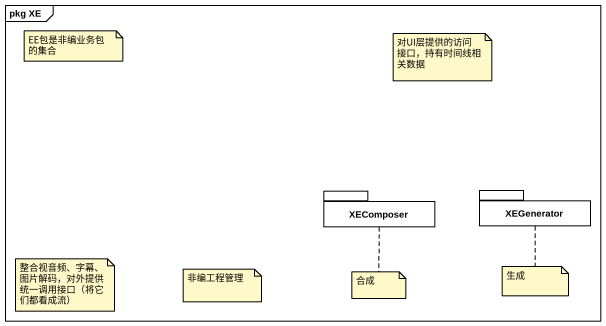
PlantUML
@startuml
mainframe pkg XE
package XEComposer {
}
package XEGenerator {
}
note as N1
  EE包是非编业务包的集合
end note
note as N2
  对UI层提供的访问接口，持有时间线相关数据
end note
note as N3
  整合视音频、字幕、图片解码，对外提供统一调用接口（将它们都看成流）
end note
note as N4
  非编工程管理
end note
note bottom of XEComposer : 合成
note bottom of XEGenerator : 生成
@enduml
